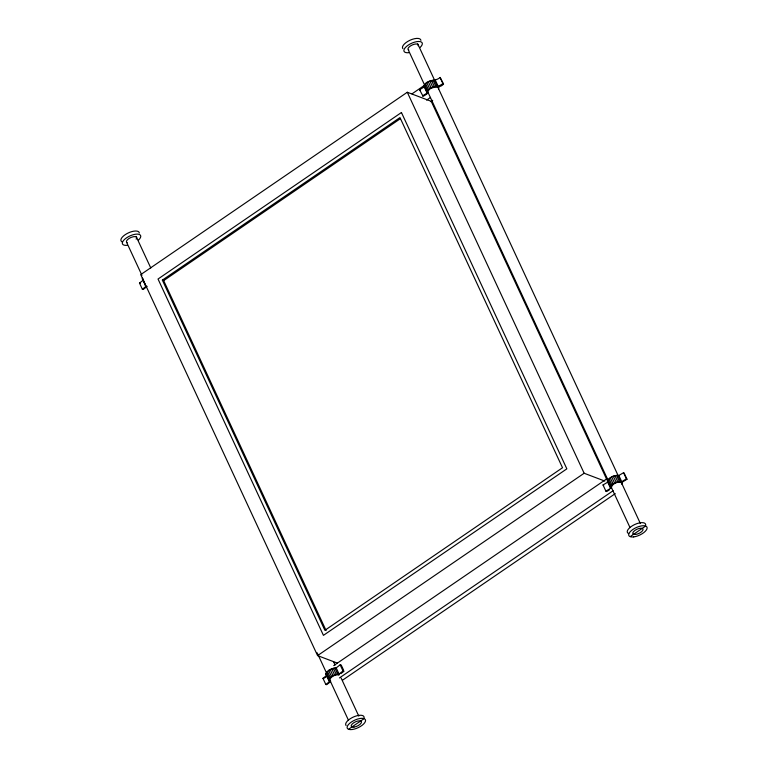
<?xml version="1.0" encoding="UTF-8"?>
<svg xmlns="http://www.w3.org/2000/svg" width="768" height="768" viewBox="0 0 768 768"><rect width="100%" height="100%" fill="white"/><g stroke="black" fill="none" stroke-linecap="round" stroke-linejoin="round"><path stroke-width="1.15" d="M142.368 278.88L142.502 278.045L145.526 285.706L146.304 286.176L142.368 289.258L139.507 283.094L143.443 280.013L142.368 278.88L145.526 285.706M330.499 680.755L329.683 681.398L325.834 674.112C327.024 669.955 332.227 668.102 336.202 667.882L339.062 674.045C335.088 674.266 329.885 676.118 328.694 680.285L329.77 681.418M326.909 675.254L322.963 678.336L325.834 684.499L330.557 680.794L329.731 679.872C330.874 676.253 335.674 674.342 339.235 674.861M424.234 86.918L423.946 86.256C426.134 78.854 435.629 81.926 440.093 77.462L443.53 84.01C439.622 89.395 430.282 84.643 427.843 92.006L607.814 479.741M424.982 85.843L425.098 85.152M437.261 86.976L438.221 86.4L434.314 86.544L429.638 88.694L426.931 91.594L427.094 93.082L423.946 86.256M609.389 489.898L606.586 491.578L605.885 491.126L603.024 484.963L607.699 482.16L607.402 481.498C608.784 477.149 614.602 474.787 618.883 475.507M620.717 482.218L621.686 481.632L617.779 481.776L613.104 483.926L610.397 486.826L610.56 488.323L607.402 481.498M438.538 89.29L438.864 86.813M621.994 484.522L622.32 482.054M609.014 479.606L609.773 478.781M147.178 286.349L143.242 289.43L142.368 289.258M335.386 668.525L340.147 664.8L341.194 665.011L343.574 670.147M324.634 677.894L326.208 676.656M338.246 674.688L343.008 670.963L344.054 671.174L340.906 673.642M330.643 681.59L326.707 684.672L325.834 684.499M607.066 480.144L431.222 101.318L407.29 92.256L140.726 274.618L317.578 655.603L337.152 663.014M412.003 93.85L424.829 85.075M162.355 280.118L399.974 117.571L562.512 467.741L324.893 630.298L162.355 280.118L163.661 280.618L326.112 630.586M426.605 100.099L430.55 97.402M163.661 280.618L400.291 118.742M430.723 101.664L432.691 100.31M317.578 655.603L584.141 473.251L604.81 481.075M333.744 665.597L607.402 478.397M339.466 677.933L613.123 490.723M342.595 680.16L615.264 493.632M349.085 728.928L363.552 719.021M630.653 536.304L645.13 526.406M426.854 94.099L423.12 96.346L419.568 89.731L425.203 86.342M422.429 95.894L428.064 92.506M437.347 86.995L442.954 83.635L443.53 84.01M617.856 476.054L623.558 472.704L624.134 473.078L626.995 479.242L621.418 482.669C617.933 481.018 612.499 483.629 611.309 487.248L611.549 487.805L605.885 491.126M620.813 482.237L626.419 478.867L626.995 479.242M329.232 670.598L330.451 669.869M613.354 476.64L614.698 476.189M331.776 669.254L333.12 668.813M431.232 80.957L432.509 80.698M334.397 668.563L335.501 668.515M139.507 283.094L140.381 283.267M322.963 678.336L323.837 678.509M419.568 89.731L420.259 90.182M603.024 484.963L603.725 485.414M440.093 77.462L442.954 83.635M623.558 472.704L626.419 478.867M435.36 80.237L438.221 86.4M618.826 475.469L621.686 481.632M417.706 43.814L434.87 80.794M437.904 87.322L618.154 475.642M621.187 482.17L640.368 523.507M434.314 80.026L437.174 86.189M617.779 475.267L620.64 481.43M432.979 80.074L435.84 86.237M616.445 475.315L619.306 481.478M431.453 80.381L434.314 86.544M614.918 475.613L617.779 481.776M429.84 80.918L432.701 87.082M613.296 476.15L616.157 482.314M428.246 81.648L431.107 87.811M611.702 476.89L614.563 483.053M426.778 82.531L429.638 88.694M610.243 477.763L613.104 483.926M425.539 83.491L428.4 89.664M609.005 478.733L611.866 484.896M424.618 84.48L427.478 90.653M608.083 479.722L610.944 485.885M408.374 50.083L425.03 85.978M611.347 487.354L630.029 527.606M424.07 85.43L426.931 91.594M607.536 480.662L610.397 486.826M407.29 92.256L584.141 473.251M340.147 664.8L343.008 670.963M136.128 236.429L150.778 267.974M333.552 661.738L335.069 665.002M341.126 678.058L358.8 716.122M337.411 672.624L338.362 674.688M334.867 667.93L337.728 674.102M333.341 668.237L336.202 674.4M331.728 668.774L334.589 674.938M330.134 669.504L332.995 675.667M328.666 670.387L331.526 676.55M327.427 671.357L330.288 677.52M326.506 672.346L329.366 678.509M126.797 242.707L141.946 275.338M317.146 652.781L326.746 673.45M329.77 679.978L348.451 720.221M325.968 673.286L328.829 679.45M325.834 674.112L328.982 680.947M621.389 482.611L621.629 483.168M346.08 725.53A10.013 4.138 -24.9 0 1 354.422 716.582A10.013 4.138 -24.9 0 1 363.926 718.474M127.325 245.29A10.013 4.138 -24.9 0 1 123.715 240.259A10.013 4.138 -24.9 0 1 137.126 234.096A10.013 4.138 -24.9 0 1 138.394 240.192M122.342 241.958A10.013 4.138 -24.9 0 1 127.277 233.434A10.013 4.138 -24.9 0 1 139.344 232.992M127.2 242.707A5.597 2.314 -24.9 0 1 131.28 237.331A5.597 2.314 -24.9 0 1 136.138 239.165M628.694 533.578A10.013 4.138 -24.9 0 1 634.8 524.477A10.013 4.138 -24.9 0 1 645.494 525.85M408.893 52.666A10.013 4.138 -24.9 0 1 405.283 47.635A10.013 4.138 -24.9 0 1 418.694 41.472A10.013 4.138 -24.9 0 1 419.971 47.568M402.883 48.662A10.013 4.138 -24.9 0 1 410.016 40.234A10.013 4.138 -24.9 0 1 420.912 40.368M408.778 50.083A5.597 2.314 -24.9 0 1 412.186 44.995A5.597 2.314 -24.9 0 1 418.166 45.763M401.434 112.512L158.026 279.024L323.434 635.357L566.842 468.845L401.434 112.512M352.099 729.523A10.013 4.138 -24.9 0 0 365.558 720.326A10.013 4.138 -24.9 0 0 351.302 722.074A10.013 4.138 -24.9 0 0 352.099 729.523M353.962 727.075A5.597 2.314 -24.9 0 0 361.478 721.93A5.597 2.314 -24.9 0 0 353.51 722.918A5.597 2.314 -24.9 0 0 353.962 727.075M633.677 536.909A10.013 4.138 -24.9 0 0 647.126 527.702A10.013 4.138 -24.9 0 0 632.88 529.459A10.013 4.138 -24.9 0 0 633.677 536.909M635.53 534.461A5.597 2.314 -24.9 0 0 643.056 529.315A5.597 2.314 -24.9 0 0 635.088 530.294A5.597 2.314 -24.9 0 0 635.53 534.461"/></g></svg>
